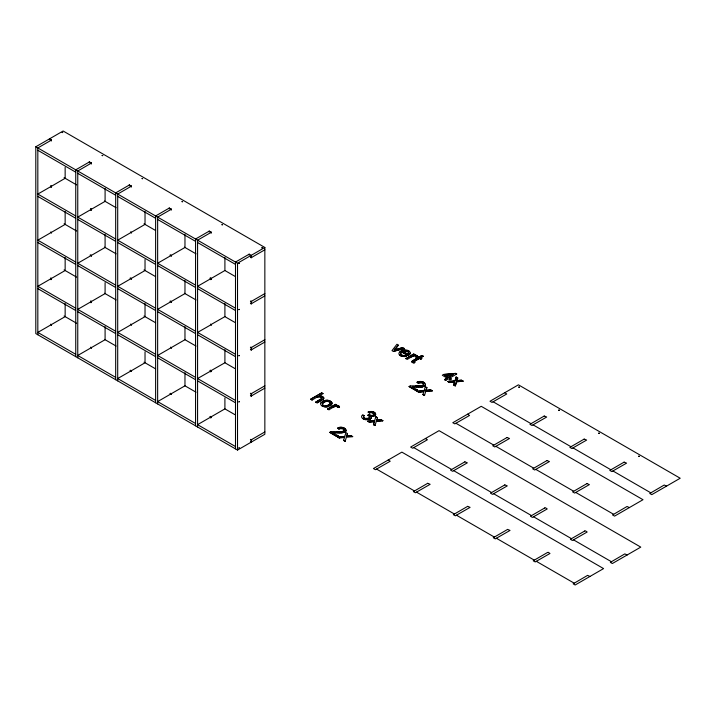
<?xml version="1.0" encoding="UTF-8"?>
<svg xmlns="http://www.w3.org/2000/svg" width="716" height="716" viewBox="0 0 716 716"><rect width="100%" height="100%" fill="white"/><g stroke="black" fill="none" stroke-linecap="round" stroke-linejoin="round"><path stroke-width="1.07" d="M371.389 417.741L371.398 416.981M369.608 417.598L369.384 416.077M375.623 414.475L375.345 413.239L373.877 412.067M422.368 385.664L423.595 384.098M425.411 384.698L425.42 384.447A4.439 2.56 0 0 0 424.633 383.105L423.997 382.63A7.876 4.547 0 0 0 423.425 382.308L422.825 381.914M375.64 414.197L375.417 415.012M369.725 417.356L369.626 416.39M321.86 398.239L321.529 398.767M342.875 431.524L343.957 430.951L344.011 429.412M423.63 384.573L423.621 384.045M363.424 417.133L363.549 416.569M51.489 140.954L51.015 139.79M88.936 162.219L89.876 162.219M91.424 164.009L90.95 162.845M128.871 185.283L129.811 185.283M130.894 185.9L131.359 186.124L130.894 186.446M168.815 208.338L169.755 208.338M170.838 208.965L171.294 209.188L170.838 209.511M208.75 231.402L209.69 231.402M210.773 232.02L211.238 232.244L210.773 232.566M248.694 254.457L249.633 254.457M411.951 361.508L411.969 361.974M373.841 414.466L373.725 413.4M344.253 430.459L343.877 429.26M345.998 430.764L346.061 430.146M425.394 384.698L424.856 385.727M375.614 414.43L375.452 414.94M323.748 398.606L323.721 397.801L323.399 399.125M344.781 436.429L337.827 437.136L344.781 436.429L345.926 432.562L347.511 433.61L346.759 435.865A8.538 4.931 0 0 0 346.607 436.116L351.261 435.641L347.009 436.08M345.139 441.36L343.546 440.313L345.139 441.36L346.365 437.225L352.854 436.688L351.261 435.641M346.911 435.534L347.511 433.61M374.692 420.552L367.738 421.259L374.692 420.552L375.837 416.685L377.421 417.723L375.837 416.685M373.466 424.561C376.16 418.574 371.201 425.59 375.05 425.483L376.276 421.348L382.765 420.686L376.276 421.348M376.849 419.594L377.421 417.598M424.14 390.614L417.186 391.321L424.14 390.614L425.286 386.747L426.87 387.786L425.286 386.747M424.499 395.536L422.914 394.498L424.499 395.536L425.725 391.401L432.213 390.748L425.725 391.401M426.754 390.22L425.966 390.426A8.538 4.931 0 0 1 426.074 390.139L426.87 387.66M454.973 380.787C437.771 380.894 457.909 384.975 456.119 377.046L457.703 377.967L456.942 380.223A8.538 4.931 0 0 0 456.799 380.599L461.453 380.133L463.046 381.172L456.548 381.834L455.322 385.843C451.474 385.96 456.432 378.943 453.738 384.931M454.973 380.912L456.119 377.046M455.322 385.843L456.548 381.709L463.046 381.046M457.13 379.829L457.703 377.967M337.827 437.136L339.42 438.058L344.539 437.413L343.546 440.438M374.271 422.243L374.45 421.527L369.331 422.055L367.738 421.133M417.186 391.196L418.779 392.108L423.899 391.589L422.914 394.623M454.544 382.604L454.723 381.897L449.612 382.416L448.019 381.494M425.322 385.065L425.42 384.322M321.824 398.373L321.735 397.613M373.877 414.278L373.313 413.034M251.656 301.203L251.182 302.018M251.182 303.262L251.182 303.808L251.656 303.53M371.327 417.92L370.691 418.681M344.235 430.414L344.02 430.88M423.568 384.787L422.709 385.53M426.074 390.139L426.297 389.656M456.924 380.268L456.906 380.447A8.538 4.931 0 0 0 456.799 380.733M346.732 435.91L346.714 435.955A8.538 4.931 0 0 0 346.607 436.241M426.118 390.041L426.136 389.987A8.538 4.931 0 0 0 425.966 390.301L425.966 390.426M49.467 139.79L49.467 138.895L51.489 140.059L51.015 140.327M77.758 357.812L77.758 171.008L91.415 163.069L90.95 163.391M251.182 257.142L251.182 257.688L251.656 257.42M251.656 347.314L251.182 348.137M251.182 349.381L251.182 349.927L251.656 349.65M251.656 393.433L251.182 394.256M251.182 395.5L251.182 396.046L251.656 395.769M251.656 439.552L251.182 440.376M363.603 416.488L364.041 415.817M345.846 430.987L345.595 431.444M345.774 431.22L346.061 430.271A4.439 2.56 0 0 0 345.264 428.92L344.638 428.454A7.876 4.547 0 0 0 344.056 428.132L343.465 427.738A4.457 2.569 0 0 0 338.784 427.541M412.058 361.267L412.004 361.938M375.417 414.886L374.862 415.602M322.988 399.483L323.766 398.069M518.724 387.034L519.449 387.034M519.413 387.231L518.751 387.222M558.668 410.089L559.384 410.089M559.375 410.259L558.677 410.259M598.603 433.153L599.328 433.153M599.319 433.323L598.63 433.332M638.547 456.208L639.263 456.208M639.254 456.378L638.556 456.378M375.363 414.949L373.85 416.13M322.701 403.359L323.498 402.49M399.412 352.245L399.295 352.523A4.788 2.766 0 0 0 399.689 355.109L400.405 355.628M395.322 348.88L398.365 345.175L396.959 344.244L392.001 350.625L393.397 351.44L404.137 348.388L393.397 351.44M409.713 354.286L409.829 354.008A4.788 2.766 0 0 0 410.223 353.131M321.189 402.571L320.965 402.866A4.591 2.649 0 0 0 320.679 403.6M395.259 348.835L394.659 349.641L395.062 349.059M395.134 349.113L398.365 345.175M363.791 416.22C365.115 414.85 360.631 414.895 364.247 415.62M345.685 431.211L344.978 431.945M425.053 385.387L424.337 386.121M331.508 404.468L330.738 405.292M373.663 414.716L373.904 413.732M321.323 402.428L320.965 402.992A4.591 2.649 0 0 0 320.679 403.726A4.851 2.801 0 0 0 321.708 405.65L321.878 405.775M394.588 349.587L394.328 350.061L395.653 349.542M329.718 404.254L329.986 403.94A3.222 1.862 0 0 0 326.863 401.363M394.23 349.963L394.883 349.766M322.871 403.144L323.659 402.392A8.735 5.039 0 0 1 324.375 401.971L325.467 401.524M412.121 361.303L412.434 360.918A14.06 8.118 0 0 1 413.49 360.255L418.037 357.624L413.481 360.381A14.06 8.118 0 0 0 412.425 361.043L412.228 361.213M329.611 404.352L329.906 403.922A3.312 1.906 0 0 0 330.237 403.206A3.186 1.844 0 0 0 326.89 401.273A3.07 1.772 0 0 0 326.013 401.381L324.375 402.097M343.886 430.88L341.827 431.73M323.328 399.072L317.152 402.911L315.837 402.15L321.448 398.714M321.529 398.642L315.837 402.15M345.488 431.417L344.817 432.034M409.436 354.447L408.227 355.431L409.096 354.733M330.917 405.158L331.508 404.594A4.842 2.792 0 0 0 331.991 403.573A4.949 2.855 0 0 0 330.801 401.533A5.433 3.141 0 0 0 327.114 400.342A4.421 2.551 0 0 0 325.431 400.378L324.599 400.7M399.841 351.95L400.62 351.261A9.952 5.746 0 0 1 401.345 350.858M413.535 363.03L414.009 363.343L414.707 362.296A1.897 1.092 0 0 1 413.785 361.58M424.74 385.7L423.747 386.434M373.546 414.707L373.313 414.868A3.249 1.88 0 0 1 372.991 415.047L372.75 415.28A2.076 1.199 0 0 1 371.183 415.459A3.866 2.229 0 0 1 369.223 414.832M369.277 417.84L368.758 418.314M400.011 351.807L400.62 351.386A9.952 5.746 0 0 1 401.345 350.983L402.347 350.428M370.584 418.753C372.454 417.723 369.796 415.441 372.114 416.39M321.815 402.115L323.229 401.121M322.88 399.43L317.152 402.786L315.837 402.025M330.738 405.166L330.103 405.695M370.584 418.627L370.038 419.093M322.012 401.971L324.321 400.665M374.781 415.531L373.313 416.273M369.089 417.983L368.633 418.377M370.467 418.708L369.859 419.182M329.065 404.638L328.895 404.871A8.977 5.182 0 0 1 328.349 405.184L327.785 405.444M35.8 146.78L63.124 131.001L264.848 247.468L264.848 434.272L237.524 450.051L35.8 333.584L35.8 146.78L237.524 263.237L264.848 247.468M51.489 140.059L37.823 147.944L37.823 334.757M91.424 163.114L89.402 161.95L75.744 169.835L75.744 356.649M131.368 187.073L131.368 186.178L129.345 185.005L115.679 192.899L115.679 379.704M131.368 186.178L117.701 194.063L117.701 380.876M171.303 210.128L171.303 209.233L169.28 208.07L155.623 215.955L155.623 402.768M171.303 209.233L157.645 217.127L157.645 403.931M211.247 233.192L211.247 232.297L209.224 231.125L195.558 239.019L195.558 425.823M211.247 232.297L197.58 240.182L197.58 426.996M250.412 257.241L251.182 257.688L251.182 255.352L249.159 254.189L235.501 262.074L235.501 448.887M234.893 276.286L224.905 270.523L197.58 286.302L235.501 308.193M251.182 257.688L264.848 249.803M234.893 322.406L224.905 316.642L211.48 324.285L211.247 325.386M250.412 301.024L251.182 301.472L264.848 293.587M250.412 303.36L251.182 303.808L264.848 295.914M234.893 368.525L224.905 362.761L211.48 370.405L211.247 371.506M250.412 347.144L251.182 347.591L264.848 339.697M250.412 349.48L251.182 349.927L264.848 342.033M234.893 414.645L224.905 408.881L197.58 424.66L235.501 446.551M250.412 393.263L251.182 393.71L264.848 385.817M250.412 395.599L251.182 396.046L264.848 388.153M310.834 399.134L321.699 392.86L323.014 393.621L321.699 392.986L310.834 399.134L312.149 400.02L310.834 399.26M312.149 400.02L317.027 397.103M322.612 396.789L322.325 396.503A4.251 2.452 0 0 0 319.372 395.85L323.014 393.621M250.412 439.382L251.182 439.83L264.848 431.936M413.821 353.973L405.918 358.662L413.821 353.973L414.94 354.751L413.696 355.467L414.94 354.751M405.918 358.537L407.234 359.423L411.342 356.926M419.093 357.141L421.035 355.897L423.147 356.192L421.035 356.022L419.093 357.141L418.099 356.443L417.052 357.051L418.037 357.749M337.513 405.533A2.157 1.244 0 0 1 338.561 405.865A4.045 2.336 0 0 1 339.527 406.894L337.854 407.458A2.291 1.325 0 0 0 334.793 406.464A7.446 4.296 0 0 0 333.119 407.261L329.002 409.758L327.686 408.997L335.589 404.307C338.74 404.88 333.307 406.643 336.708 404.952M327.686 408.997L335.589 404.433L336.708 405.077M420.668 359.271L421.724 358.537L420.668 359.271L419.352 358.385L414.716 361.061A4.359 2.515 0 0 0 414.009 361.526M423.147 356.317L420.408 357.902L423.147 356.192M414.716 361.186L419.352 358.385M443.535 374.504L455.653 373.492L456.71 373.967L455.653 373.358L443.535 374.504L442.291 375.229L447.097 378.129L444.529 379.605L447.097 378.129M329.79 432.375L336.905 436.483L338.22 435.847L336.905 436.608L329.79 432.375A3.517 2.032 0 0 1 330.882 431.918M409.158 386.55L416.265 390.659L417.58 390.023L416.265 390.784L409.158 386.55A3.517 2.032 0 0 1 410.241 386.094M444.86 375.265L448.341 377.278L453.192 374.477L448.341 377.404L444.86 375.265L453.192 374.477M444.529 379.605L445.844 380.366L448.413 378.764L449.863 379.722C453.416 379.059 447.142 377.055 451.107 378.997M449.666 378.164L456.71 373.967M451.107 378.871L449.863 379.722M316.463 397.532L317.349 396.959M424.185 386.094L423.469 386.55M344.817 431.909L344.011 432.41M418.779 382.791L418.242 383.185L418.645 382.854M339.975 428.428L338.883 429L339.554 428.562M407.977 355.449L401.9 352.039L407.95 355.458M344.656 431.999L343.599 432.536M418.242 383.185L417.124 382.308L417.965 381.834M417.124 382.308L418.18 381.762A4.457 2.569 0 0 1 422.843 381.897M338.883 429L337.764 428.132L338.82 427.577M368.633 418.251L366.78 418.797M317.134 397.174L318.047 396.718M369.859 419.057L365.545 419.558M401.595 350.858L403.117 350.196A4.896 2.828 0 0 1 407.923 350.455L408.281 350.643A6.632 3.831 0 0 1 408.89 350.983L409.069 351.1M368.4 415.566L367.684 415.173L369.026 414.698M323.498 401.121L325.154 400.432M337.97 428.034L338.82 427.703M368.507 418.305L364.981 418.404M423.657 386.354L422.852 386.747M369.393 412.828L370.593 412.497M369.671 419.137L366.52 419.648M418.779 382.917L421.76 382.765M317.448 397.04L318.423 396.637M422.601 385.45L422.109 385.745M370.727 411.44L368.131 412.139L369.331 411.628M327.597 405.39L326.505 405.82A2.998 1.736 0 0 1 325.789 405.9M418.914 382.863L420.927 382.604M369.528 412.899L371.353 412.443L373.036 412.989M423.371 386.461L422.521 386.828M343.913 432.312L342.803 432.715M339.688 428.633L342.928 428.777M402.598 350.464L403.117 350.321A4.896 2.828 0 0 1 404.943 350.079M373.752 416.032L372.365 416.39M327.042 405.704L328.349 405.059A8.977 5.182 0 0 0 328.895 404.746M395.008 349.856L402.741 347.582L404.137 348.513M406.473 356.219L405.507 356.577M406.285 356.398L406.67 356.156L405.578 355.297A3.482 2.014 0 0 1 400.495 353.615M395.787 349.632L402.741 347.582M417.777 356.559L416.077 357.123L417.777 356.559A4.045 2.336 0 0 0 416.801 355.53M334.793 406.339A2.291 1.325 0 0 1 337.827 407.332L339.545 406.894M343.492 432.437L341.067 432.876M342.749 431.435L340.888 431.793A29.607 17.095 0 0 1 337.701 431.757L336.547 431.73A12.951 7.473 0 0 0 330.819 431.766M406.088 356.326L405.31 356.613M422.744 386.649L422.288 386.873M326.863 405.623L326.505 405.695A2.998 1.736 0 0 1 325.789 405.775A3.177 1.835 0 0 1 322.442 403.842M318.137 396.816L318.808 396.592M421.966 385.655L421.357 385.888M340.109 428.517L341.568 428.419M369.528 411.709L371.72 411.467L373.716 412.121M422.404 386.73L421.903 386.935M373.206 416.166L371.219 416.184M421.67 385.718L420.247 385.978A29.607 17.095 0 0 1 417.061 385.942L415.906 385.781M342.669 432.607L340.521 432.885M318.513 396.745L320.106 396.834M421.769 386.828L421.205 387.016M370.718 412.604L372.517 412.765M421.635 386.846L421.053 387.025M421.187 385.781L420.247 385.852A29.607 17.095 0 0 1 417.061 385.817M463.046 381.172L461.453 380.259L457.488 380.661M448.019 381.628L449.612 382.541L454.723 381.897M426.754 390.345L430.62 389.826L432.213 390.748M426.933 390.327L430.62 389.952L432.213 390.873M417.186 391.321L418.779 392.243L423.899 391.589M382.765 420.686L381.172 419.764L376.518 420.238L381.172 419.889L382.765 420.811M367.738 421.259L369.331 422.18L374.45 421.527M456.799 380.599L457.3 380.554M425.966 390.301L426.655 390.229M444.86 375.39L453.192 374.602M341.657 431.623L340.888 431.667A29.607 17.095 0 0 1 337.701 431.632L336.547 431.605M420.901 386.909L420.426 387.061M420.748 386.917L416.488 386.864M404.531 356.559L401.676 356.129M318.906 396.709L320.007 396.807M420.256 386.935L418.529 386.935M340.897 432.759L339.42 432.759M404.334 356.568L402.41 356.362M370.924 411.557L373.027 411.852M366.619 418.672L365.688 418.591M339.661 432.885L338.068 432.724M339.169 432.876L336.359 432.643M418.269 387.052L414.662 386.783M414.027 386.756L416.22 386.98M414.483 386.9L413.893 386.756A7.044 4.063 0 0 0 412.237 386.801M335.124 432.724L334.533 432.706A7.044 4.063 0 0 0 332.877 432.75L332.877 432.634A7.044 4.063 0 0 1 334.533 432.58L336.126 432.759M416.694 385.942L415.906 385.906M335.303 432.598L337.764 432.831M50.818 185.793L51.454 186.276L65.147 178.284L65.147 167.338M90.547 208.732L91.388 209.135L91.424 210.092M210.504 277.987L211.211 278.309L211.247 279.267M50.818 278.032L51.489 279.267M90.681 301.042L91.388 301.373L91.424 302.331M210.504 370.226L211.211 370.754L197.58 378.54L235.501 400.432M210.504 416.336L211.247 417.535M366.27 419.764L365.312 419.513M421.071 382.487L422.028 382.845M341.711 428.311L343.054 428.839M365.312 419.639L364.408 419.281M365.545 418.69L364.713 418.296M365.079 419.594L363.558 418.932M320.195 396.727L320.723 397.022M320.294 396.754L321.296 397.326M402.222 356.434L400.79 355.727M373.197 411.781L375.166 413.132M368.024 415.298L369.304 416.13M364.193 419.325L363.558 419.057A6.811 3.929 0 0 1 362.985 418.735M372.624 412.676L373.134 413.043M343.662 427.944L343.465 427.864A4.457 2.569 0 0 0 338.784 427.667M407.851 350.58L408.281 350.768A6.632 3.831 0 0 1 408.89 351.108L409.069 351.225A4.851 2.801 0 0 1 410.25 353.257A4.788 2.766 0 0 1 409.82 354.134M364.838 418.475L363.952 417.849M401.497 356.183L400.611 355.628M422.154 382.774L423.487 383.865M320.804 396.933L321.457 397.443M343.859 427.908L344.056 428.007A7.876 4.547 0 0 1 344.638 428.329L345.282 428.786M368.588 415.531L369.572 416.435M364.578 418.359L363.424 417.007M422.413 382.89L423.156 383.499M504.753 392.726L506.749 393.979L492.017 402.41L489.995 401.237L518.42 384.832L680.2 478.234L651.775 494.649L649.761 493.476L664.242 485.009L666.533 486.128M456.119 377.18L457.703 378.093M420.408 357.776L421.724 358.662M493.118 401.774L531.03 423.666M533.053 424.839L570.974 446.73M572.997 447.894L610.909 469.786M612.932 470.958L650.853 492.85M403.09 351.431L407.699 354.214L403.09 351.431A3.347 1.933 0 0 1 406.715 351.135A3.347 1.933 0 0 1 408.612 352.961M444.529 379.48L445.844 380.366M453.738 384.805L455.322 385.718M37.823 150.279L75.744 172.171M77.758 173.344L115.679 195.235M117.701 196.399L155.623 218.291M157.645 219.463L195.558 241.355M197.58 242.518L235.501 264.41M64.091 177.675L76.612 184.907M104.536 201.026L116.09 207.703M144.014 223.822L155.578 230.489M184.459 247.172L196.023 253.849M467.557 414.197L469.553 415.45L454.821 423.881L452.798 422.717L481.224 406.312L643.004 499.714L614.579 516.12L612.556 514.956L627.046 506.481L629.337 507.599M417.58 390.023L412.237 386.944A7.044 4.063 0 0 1 413.893 386.891M130.625 231.868L131.332 232.199L131.368 233.148M170.56 254.923L171.276 255.254L171.303 256.212M169.96 255.12L171.267 255.863M209.895 278.175L211.202 278.927M455.913 423.254L493.834 445.146M495.857 446.31L533.778 468.201M535.792 469.374L573.713 491.265M575.736 492.429L613.657 514.321M75.744 215.955L37.823 194.063L51.445 186.25L51.489 187.037M115.679 239.019L77.758 217.127L105.091 201.348L105.091 188.21M155.623 262.074L117.701 240.182L145.026 224.403L145.026 211.274M195.558 285.138L157.645 263.246L184.97 247.468L184.97 234.329M37.823 196.399L75.744 218.291M77.758 219.463L115.679 241.355M117.701 242.518L155.623 264.41M157.645 265.573L195.558 287.465M197.58 288.637L235.501 310.529M64.091 223.795L76.612 231.026M104.536 247.145L116.09 253.813M144.014 269.941L155.578 276.609M184.459 293.291L196.023 299.959M425.394 438.541L427.407 439.758L412.658 448.225L410.635 447.061L439.06 430.656L640.775 547.113L612.359 563.519L610.336 562.355L624.817 553.889L627.118 554.998M50.818 231.912L51.489 233.148M90.681 254.923L91.388 255.254L91.424 256.212M130.625 277.987L131.332 278.309L131.368 279.267M170.56 301.042L171.276 301.373L171.303 302.331M210.504 324.106L211.211 324.634L197.58 332.421L235.501 354.313M90.082 255.12L91.388 255.872M130.017 278.175L131.323 278.927M169.96 301.239L171.303 302.018M413.75 447.598L451.671 469.49M453.693 470.654L491.606 492.545M493.628 493.718L531.549 515.61M533.572 516.773L571.484 538.665M573.507 539.828L611.428 561.72M373.466 424.436L375.05 425.483M75.744 262.074L37.823 240.182L65.147 224.403L65.147 211.274M115.679 285.138L77.758 263.246L105.091 247.468L105.091 234.329M155.623 308.193L117.701 286.302L145.026 270.523L145.026 259.577M195.558 331.248L157.645 309.357L184.97 293.587L184.97 280.448M327.686 408.863L329.002 409.758M37.823 242.518L75.744 264.41M77.758 265.582L115.679 287.474M117.701 288.637L155.623 310.529M157.645 311.693L195.558 333.584M197.58 334.757L235.501 356.649M64.091 269.914L76.612 277.137M104.536 293.265L116.09 299.932M144.014 316.06L155.578 322.728M184.459 339.411L196.023 346.079M388.197 460.012L390.211 461.229L375.461 469.705L373.439 468.533L401.864 452.127L603.579 568.593L575.163 584.999L573.14 583.826L587.621 575.36L589.921 576.478M332.877 432.634L338.22 435.847M337.827 437.011L339.42 438.058M130.625 324.106L131.332 324.429L131.368 325.386M170.56 347.162L171.303 347.591L184.97 339.706L184.97 326.568M209.895 370.414L211.247 371.192M376.553 469.07L414.475 490.961M416.497 492.134L454.409 514.025M456.432 515.189L494.353 537.081M496.376 538.253L534.288 560.145M536.311 561.308L574.232 583.2M75.744 308.193L37.823 286.302L65.147 270.523L65.147 257.393M115.679 331.248L77.758 309.366L105.091 293.587L105.091 282.641M155.623 354.313L117.701 332.421L145.026 316.642L145.026 303.503M195.558 377.368L157.645 355.476L171.303 347.591L171.303 348.45M37.823 288.637L75.744 310.529M77.758 311.693L115.679 333.584M117.701 334.757L155.623 356.649M157.645 357.812L195.558 379.704M197.58 380.876L235.501 402.768M64.091 316.033L76.612 323.256M104.536 339.384L116.09 346.052M144.014 362.18L155.578 368.847M184.459 385.53L196.023 392.198M50.818 324.151L51.489 325.52M90.681 347.162L91.424 347.591L105.091 339.706L105.091 326.568M130.625 370.226L131.332 370.754L145.026 362.761L145.026 351.816M170.56 393.281L171.303 394.48M130.017 370.414L131.368 371.416M169.96 393.478L171.303 394.256M209.895 416.533L211.247 417.312M250.412 441.718L251.182 442.166L251.182 439.83M75.744 354.313L37.823 332.421L65.147 316.642L65.147 303.512M115.679 377.368L77.758 355.476L91.424 347.591L91.424 348.361M155.623 400.432L117.701 378.54L131.323 370.727L131.368 371.192M195.558 423.487L157.645 401.595L184.97 385.817L184.97 372.687M322.504 396.601L323.22 397.237M400.611 355.754L399.698 354.975M412.801 362.788L412.085 362.198M322.71 396.727L323.149 397.174M417.124 382.183L418.242 383.06M368.131 412.013L369.25 413.007M338.883 428.875L337.764 428.132M424.642 382.971L423.997 382.505A7.876 4.547 0 0 0 423.425 382.183M363.8 417.714L363.468 417.231M321.52 397.371L321.806 397.863M370.816 416.112L371.371 417.025M323.534 397.452L323.721 397.926M375.399 413.32L375.605 413.929M414.985 362.43L414.671 362.403A1.897 1.092 0 0 1 413.785 361.714M405.578 355.297L405.578 355.422A3.482 2.014 0 0 1 400.495 353.74M251.182 301.472L251.182 303.808M251.182 347.591L251.182 349.927M251.182 393.71L251.182 396.046M249.159 254.189L249.159 255.084M237.524 263.237L237.524 450.051M224.905 257.393L224.905 270.523M224.905 303.503L224.905 316.642M224.905 349.623L224.905 362.761M224.905 397.935L224.905 408.881M210.773 278.139L210.773 279.696M210.773 370.378L210.773 371.935M210.773 416.497L210.773 418.055M209.224 231.125L209.224 232.02M169.28 208.07L169.28 208.965M129.345 185.005L129.345 185.9M90.95 208.965L90.95 210.522M90.95 301.203L90.95 302.761M89.402 161.95L89.402 162.845M51.015 185.9L51.015 187.458M51.015 278.139L51.015 279.696M376.518 420.238A8.538 4.931 0 0 1 376.625 419.952M362.949 418.627A4.869 2.81 0 0 1 362.618 414.922M371.183 415.334A3.866 2.229 0 0 1 369.223 414.707M414.009 361.652A4.359 2.515 0 0 1 414.743 361.204M413.025 356.129A2.291 1.325 0 0 1 416.059 357.132M411.351 357.051A7.446 4.296 0 0 1 413.114 356.282M416.801 355.655A4.045 2.336 0 0 1 417.759 356.684M413.714 355.494A5.576 3.222 0 0 1 415.575 355.279M415.736 355.324A2.157 1.244 0 0 1 416.793 355.664M413.714 355.369A5.576 3.222 0 0 1 415.575 355.154M415.736 355.199A2.157 1.244 0 0 1 416.793 355.539M403.072 351.547A3.347 1.933 0 0 1 406.715 351.261A3.347 1.933 0 0 1 408.612 353.086M408.666 352.961A3.687 2.13 0 0 1 407.655 354.062M400.629 353.731A4.287 2.479 0 0 1 401.945 352.191M400.629 353.606A4.287 2.479 0 0 1 401.945 352.066M333.119 407.386A7.446 4.296 0 0 1 334.882 406.607M339.527 407.019A4.045 2.336 0 0 0 338.579 405.981A2.157 1.244 0 0 0 337.513 405.659M335.482 405.82A5.576 3.222 0 0 1 337.343 405.614M335.482 405.695A5.576 3.222 0 0 1 337.343 405.489M325.431 400.504A4.421 2.551 0 0 1 327.105 400.378M330.04 405.668A7.599 4.386 0 0 1 327.149 406.885A5.146 2.971 0 0 1 321.949 405.739M322.612 403.94A2.998 1.736 0 0 1 322.8 403.439M327.114 400.217A5.433 3.141 0 0 1 330.774 401.416A4.949 2.855 0 0 1 332.018 403.448M327.14 406.769A5.146 2.971 0 0 1 321.949 405.614M319.372 395.975A4.251 2.452 0 0 1 322.334 396.619M418.144 381.852A4.457 2.569 0 0 1 422.843 382.031M409.158 386.685A3.517 2.032 0 0 1 410.241 386.228M410.179 386.076A12.951 7.473 0 0 1 415.88 385.996M329.79 432.5A3.517 2.032 0 0 1 330.882 432.043M238.938 263.569L239.341 263.22L238.947 263.542M238.938 309.688L239.341 309.339L238.947 309.634M238.938 355.798L239.341 355.458L238.947 355.78M238.938 401.918L239.341 401.578L238.938 401.918M238.938 448.037L239.341 447.697L238.947 448.019M427.667 483.327L413.383 491.597L415.405 492.76L430.146 484.311L427.676 483.291M464.863 461.856L450.579 470.117L452.601 471.289L467.342 462.84L464.872 461.811M467.602 506.382L453.317 514.652L455.34 515.824L470.081 507.367L467.629 506.328M507.026 437.512L492.742 445.773L494.765 446.945L509.506 438.496L507.035 437.485M504.807 484.911L490.514 493.181L492.536 494.344L507.277 485.895L504.816 484.875M507.546 529.446L493.261 537.716L495.284 538.88L510.025 530.431L507.563 529.384M544.223 416.032L529.938 424.302L531.961 425.465L546.702 417.016L544.232 416.014M546.97 460.567L532.677 468.837L534.7 470L549.441 461.552L546.97 460.549M544.742 507.966L530.458 516.236L532.48 517.408L547.221 508.951L545.511 507.778L544.742 507.966M547.489 552.501L533.196 560.771L535.219 561.935L549.96 553.486L548.232 552.305L547.489 552.501M584.167 439.096L569.873 447.357L571.896 448.529L586.646 440.072L584.167 439.069M586.905 483.622L572.621 491.892L574.644 493.064L589.384 484.607L586.914 483.586M584.686 531.03L570.392 539.3L572.415 540.464L587.156 532.015L585.455 530.842L584.686 531.03M624.101 462.151L609.817 470.421L611.84 471.584L626.581 463.136L624.11 462.115M62.194 132.514L62.811 132.549L62.211 132.46M102.128 155.569L102.746 155.596L102.128 155.569M142.072 178.633L142.69 178.651L142.072 178.615M182.007 201.688L182.625 201.724L182.025 201.652M221.951 224.752L222.569 224.788L221.96 224.717M261.886 247.808L262.504 247.825L261.895 247.79"/></g></svg>
